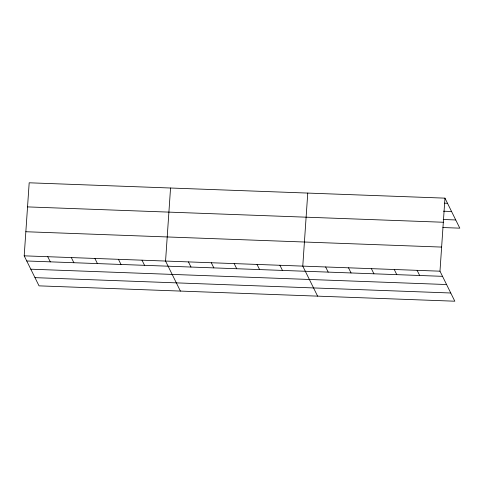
<?xml version="1.0" encoding="UTF-8"?>
<svg xmlns="http://www.w3.org/2000/svg" width="484" height="484" viewBox="0 0 484 484"><rect width="100%" height="100%" fill="white"/><g stroke="black" fill="none" stroke-linecap="round" stroke-linejoin="round"><path stroke-width="0.73" d="M444.965 198.144L439.98 271.185L454.815 301.205L39.035 285.856L24.2 255.836L29.185 182.795L444.965 198.144L459.8 228.164L442.836 227.534M170.549 188.016L165.564 261.058L180.399 291.072M307.757 193.08L302.772 266.121L317.607 296.141M444.554 203.183L447.506 203.292M443.447 211.199L451.566 211.496M443.205 219.494L455.74 219.954M27.54 206.898L443.32 222.253M25.846 231.733L441.626 247.082M24.2 255.836L439.98 271.185M26.741 260.979L442.521 276.334M30.801 269.189L446.581 284.538M34.981 277.647L450.761 292.995M417.111 270.344L419.658 275.487M394.248 269.497L396.789 274.646M371.379 268.656L373.92 273.799M348.51 267.809L351.051 272.952M325.641 266.968L328.182 272.111M279.903 265.28L282.45 270.423M257.04 264.433L259.581 269.576M234.171 263.586L236.712 268.735M211.302 262.745L213.843 267.888M188.433 261.898L190.974 267.047M142.006 260.186L144.547 265.329M118.441 259.315L120.988 264.458M94.882 258.444L97.423 263.592M71.323 257.579L73.864 262.721M47.759 256.708L50.306 261.85"/></g></svg>
